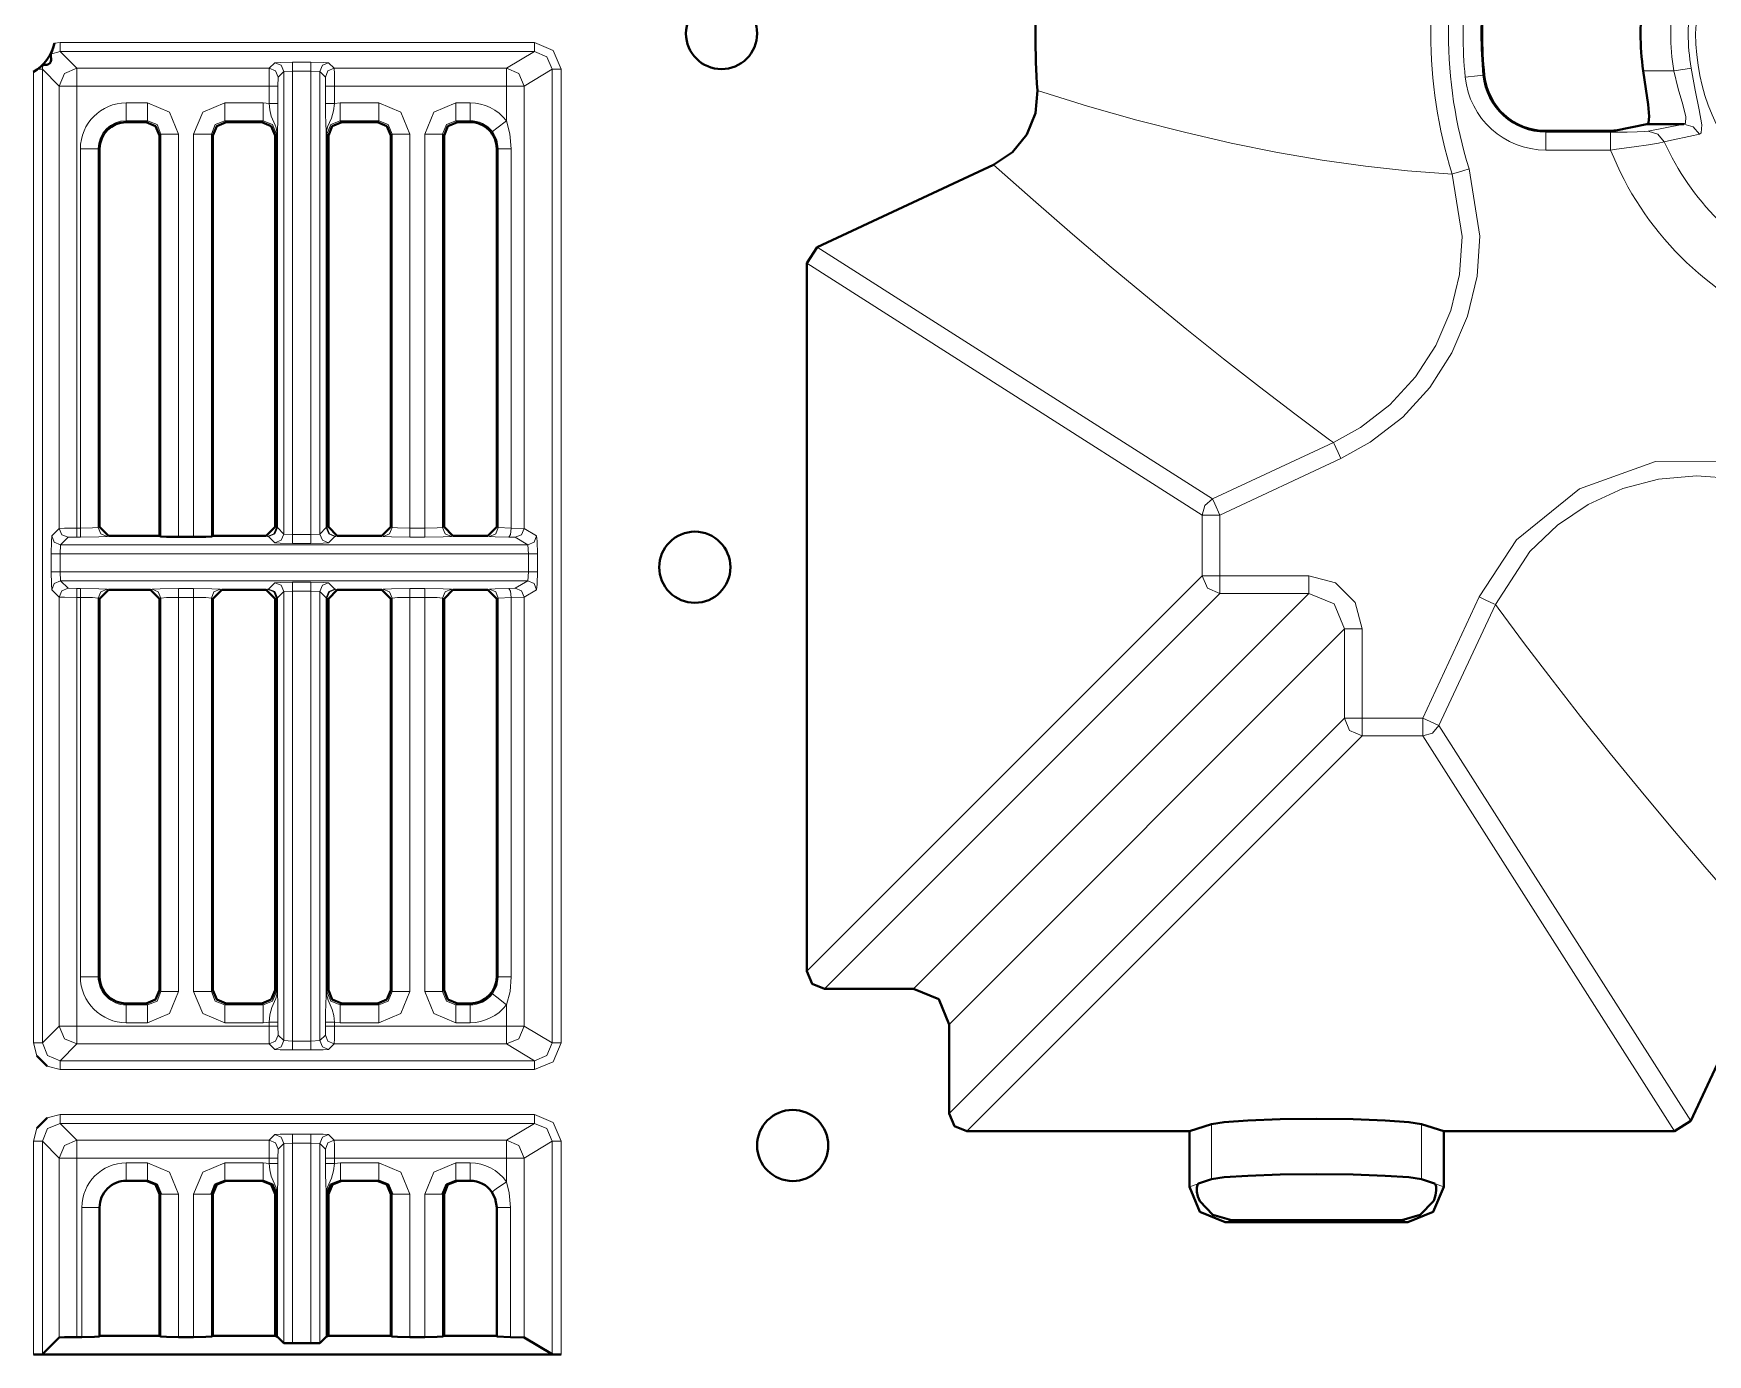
# Model space of a CAD drawing. Header units: millimetres. Extents: x 0 to 2941, y -405 to 1422.
# Drawn here: x 516.4 to 610.5, y 701.4 to 775.7 of the extents above; entities that cross this region are included whole.
import ezdxf

# ---------------------------------------------------------------- set-up
doc = ezdxf.new("R2010")
doc.units = ezdxf.units.MM
doc.layers.add('FINE', color=9, linetype='Continuous')
doc.layers.add('OUTLINE', color=7, linetype='Continuous')

msp = doc.modelspace()

# ---------------------------------------------------------------- linework, layer by layer
at = {"layer": 'FINE', "lineweight": 9}
for p, q in [((517.879, 775.177), (517.556, 775.142)), ((544.544, 775.177), (517.879, 775.177)), ((516.88, 773.678), (516.913, 773.933)), ((517.34, 774.52), (517.879, 774.678)), ((518.823, 773.734), (517.879, 774.678)), ((529.951, 774.049), (529.636, 773.734)), ((531.976, 774.075), (530.951, 774.075)), ((533.291, 773.734), (532.976, 774.049)), ((516.38, 773.533), (516.38, 718.953)), ((529.636, 773.734), (518.823, 773.734)), ((530.123, 772.734), (530.136, 773.234)), ((530.136, 773.234), (530.451, 773.55)), ((530.451, 773.55), (530.951, 773.575)), ((530.451, 747.558), (530.451, 773.55)), ((530.951, 773.575), (530.951, 747.532)), ((530.951, 773.575), (531.976, 773.575)), ((531.976, 773.575), (532.476, 773.55)), ((531.976, 747.532), (531.976, 773.575)), ((532.476, 773.55), (532.792, 773.234)), ((532.476, 773.55), (532.476, 747.558)), ((532.792, 773.234), (532.804, 772.734)), ((542.971, 773.734), (533.291, 773.734)), ((543.97, 772.734), (545.544, 773.679)), ((545.544, 773.679), (545.544, 718.952)), ((597.952, 773.347), (597.882, 773.34)), ((608.61, 773.587), (606.891, 773.587)), ((517.823, 772.734), (517.823, 747.873)), ((530.123, 771.758), (530.123, 772.734)), ((532.804, 772.734), (532.804, 771.758)), ((533.304, 772.734), (542.971, 772.734)), ((533.304, 771.758), (533.304, 772.734)), ((542.971, 772.734), (542.971, 770.786)), ((543.97, 747.873), (543.97, 772.734)), ((529.623, 771.758), (529.296, 771.789)), ((533.631, 771.789), (533.304, 771.758)), ((535.796, 771.789), (533.631, 771.789)), ((540.929, 771.789), (540.131, 771.789)), ((521.599, 770.709), (521.599, 770.79)), ((521.599, 770.79), (522.796, 770.79)), ((522.796, 770.79), (522.715, 770.709)), ((524.543, 747.399), (524.543, 770.041)), ((525.384, 770.041), (525.384, 747.399)), ((527.213, 770.709), (527.131, 770.79)), ((527.131, 770.79), (529.296, 770.79)), ((529.296, 770.79), (529.215, 770.709)), ((529.964, 769.96), (530.045, 770.041)), ((530.045, 770.041), (530.045, 747.923)), ((530.077, 770.041), (530.077, 747.915)), ((532.833, 770.041), (532.833, 747.915)), ((532.85, 747.915), (532.85, 770.041)), ((532.882, 770.041), (532.964, 769.96)), ((532.882, 747.923), (532.882, 770.041)), ((533.713, 770.709), (533.631, 770.79)), ((536.464, 769.96), (536.545, 770.041)), ((536.545, 770.041), (536.545, 747.923)), ((537.544, 747.886), (537.544, 770.041)), ((538.384, 770.041), (538.384, 747.886)), ((539.382, 747.923), (539.382, 770.041)), ((539.382, 770.041), (539.464, 769.96)), ((540.213, 770.709), (540.131, 770.79)), ((540.131, 770.79), (540.929, 770.79)), ((540.929, 770.79), (540.929, 770.709)), ((601.416, 770.139), (601.416, 770.21)), ((607.175, 770.197), (609.181, 770.589)), ((519.019, 769.209), (519.019, 747.886)), ((542.429, 769.209), (542.515, 769.209)), ((542.515, 769.209), (542.515, 747.921)), ((605.061, 769.14), (601.416, 769.14)), ((595.898, 767.802), (596.147, 767.787)), ((582.668, 749.529), (560.442, 763.689)), ((559.866, 762.784), (582.092, 748.624)), ((589.472, 752.702), (589.257, 752.859)), ((589.894, 751.797), (583.09, 748.624)), ((582.092, 745.214), (582.092, 748.624)), ((517.823, 747.873), (517.403, 747.453)), ((518.323, 747.373), (518.823, 747.386)), ((518.823, 747.386), (519.019, 747.386)), ((520.099, 747.964), (520.017, 747.923)), ((520.517, 747.423), (520.599, 747.464)), ((529.464, 747.464), (529.546, 747.423)), ((529.546, 747.423), (529.594, 747.415)), ((529.594, 747.415), (529.951, 747.058)), ((530.045, 747.923), (529.964, 747.964)), ((530.077, 747.915), (530.045, 747.923)), ((530.951, 747.532), (530.451, 747.558)), ((531.976, 747.532), (530.951, 747.532)), ((532.476, 747.558), (531.976, 747.532)), ((532.833, 747.915), (532.476, 747.558)), ((532.882, 747.923), (532.85, 747.915)), ((532.964, 747.964), (532.882, 747.923)), ((532.976, 747.058), (533.333, 747.415)), ((533.333, 747.415), (533.382, 747.423)), ((533.382, 747.423), (533.464, 747.464)), ((535.964, 747.464), (536.046, 747.423)), ((536.545, 747.923), (536.464, 747.964)), ((538.384, 747.886), (537.544, 747.886)), ((537.544, 747.386), (538.384, 747.386)), ((539.464, 747.964), (539.382, 747.923)), ((539.882, 747.423), (539.963, 747.464)), ((541.929, 747.464), (542.015, 747.421)), ((542.515, 747.921), (542.429, 747.964)), ((543.242, 747.885), (542.515, 747.921)), ((543.106, 747.386), (543.47, 747.373)), ((543.97, 747.873), (543.242, 747.885)), ((544.67, 747.453), (543.97, 747.873)), ((517.378, 746.453), (517.378, 745.427)), ((517.878, 746.453), (517.903, 746.953)), ((544.213, 746.453), (517.878, 746.453)), ((517.878, 745.427), (517.878, 746.453)), ((517.903, 746.953), (518.323, 747.373)), ((517.903, 746.953), (544.171, 746.953)), ((530.951, 747.032), (531.976, 747.032)), ((543.47, 747.373), (544.171, 746.953)), ((544.171, 746.953), (544.213, 746.453)), ((544.213, 746.453), (544.213, 745.427)), ((544.713, 745.427), (544.713, 746.453)), ((517.878, 745.427), (544.213, 745.427)), ((517.903, 744.928), (517.878, 745.427)), ((544.171, 744.928), (517.903, 744.928)), ((518.323, 744.508), (517.903, 744.928)), ((529.951, 744.823), (529.594, 744.466)), ((544.171, 744.928), (543.47, 744.507)), ((544.213, 745.427), (544.171, 744.928)), ((582.092, 745.214), (559.866, 722.988)), ((517.403, 744.428), (517.823, 744.008)), ((517.823, 744.008), (517.823, 719.897)), ((518.823, 744.495), (518.323, 744.508)), ((519.019, 744.495), (518.823, 744.495)), ((519.019, 743.995), (519.019, 722.672)), ((520.017, 722.672), (520.017, 743.958)), ((520.017, 743.958), (520.099, 743.917)), ((520.599, 744.417), (520.517, 744.458)), ((523.046, 744.458), (522.964, 744.417)), ((523.464, 743.917), (523.545, 743.958)), ((523.545, 743.958), (523.545, 721.84)), ((525.384, 744.495), (524.543, 744.495)), ((524.543, 721.84), (524.543, 743.995)), ((524.543, 743.995), (525.384, 743.995)), ((526.382, 721.84), (526.382, 743.958)), ((526.382, 743.958), (526.464, 743.917)), ((526.964, 744.417), (526.882, 744.458)), ((529.546, 744.458), (529.464, 744.417)), ((529.594, 744.466), (529.546, 744.458)), ((530.045, 743.958), (530.077, 743.966)), ((530.094, 743.966), (530.451, 744.323)), ((530.094, 721.84), (530.094, 743.966)), ((530.451, 744.323), (530.951, 744.349)), ((530.451, 719.082), (530.451, 744.323)), ((530.951, 744.349), (530.951, 719.056)), ((530.951, 744.349), (531.976, 744.349)), ((531.976, 719.056), (531.976, 744.349)), ((531.976, 744.349), (532.476, 744.323)), ((532.476, 744.323), (532.476, 719.082)), ((532.85, 721.84), (532.85, 743.966)), ((532.85, 743.966), (532.882, 743.958)), ((532.882, 721.84), (532.882, 743.958)), ((532.882, 743.958), (532.964, 743.917)), ((533.382, 744.458), (533.333, 744.466)), ((533.464, 744.417), (533.382, 744.458)), ((536.046, 744.458), (535.964, 744.417)), ((536.464, 743.917), (536.545, 743.958)), ((536.545, 743.958), (536.545, 721.84)), ((538.384, 744.495), (537.544, 744.495)), ((537.544, 721.84), (537.544, 743.995)), ((537.544, 743.995), (538.384, 743.995)), ((538.384, 743.995), (538.384, 721.84)), ((539.963, 744.417), (539.882, 744.458)), ((542.015, 744.46), (541.929, 744.417)), ((542.429, 743.917), (542.515, 743.96)), ((542.515, 743.96), (543.242, 743.996)), ((542.515, 743.96), (542.515, 722.672)), ((543.242, 743.996), (543.97, 744.008)), ((543.242, 722.672), (543.242, 743.996)), ((543.97, 744.008), (544.67, 744.428)), ((543.97, 719.897), (543.97, 744.008)), ((560.864, 721.99), (583.09, 744.216)), ((588.095, 744.216), (565.869, 721.99)), ((588.095, 744.216), (583.09, 744.216)), ((598.578, 743.596), (595.405, 736.792)), ((598.735, 743.381), (598.578, 743.596)), ((567.866, 719.993), (590.092, 742.219)), ((590.092, 737.214), (567.866, 714.988)), ((591.09, 737.214), (594.5, 737.214)), ((568.864, 713.99), (591.09, 736.216)), ((594.5, 736.216), (591.09, 736.216)), ((594.5, 736.216), (608.66, 713.99)), ((609.565, 714.566), (595.405, 736.792)), ((520.099, 722.672), (520.017, 722.672)), ((542.515, 722.672), (542.429, 722.672)), ((521.599, 721.091), (521.599, 721.172)), ((522.796, 721.091), (521.599, 721.091)), ((522.715, 721.172), (522.796, 721.091)), ((523.545, 721.84), (523.464, 721.921)), ((526.464, 721.921), (526.382, 721.84)), ((527.131, 721.091), (527.213, 721.172)), ((529.296, 721.091), (527.131, 721.091)), ((529.215, 721.172), (529.296, 721.091)), ((530.045, 721.84), (529.964, 721.921)), ((532.964, 721.921), (532.882, 721.84)), ((533.631, 721.091), (533.713, 721.172)), ((536.545, 721.84), (536.464, 721.921)), ((539.464, 721.921), (539.382, 721.84)), ((540.131, 721.091), (540.213, 721.172)), ((540.929, 721.091), (540.131, 721.091)), ((540.929, 721.172), (540.929, 721.091)), ((542.971, 721.094), (542.971, 719.897)), ((521.599, 720.092), (522.796, 720.092)), ((527.131, 720.092), (529.296, 720.092)), ((529.296, 720.092), (529.623, 720.123)), ((529.623, 720.123), (529.623, 719.897)), ((530.123, 719.897), (530.123, 720.123)), ((532.804, 720.123), (532.804, 719.897)), ((533.304, 719.897), (533.304, 720.123)), ((533.304, 720.123), (533.631, 720.092)), ((533.631, 720.092), (535.796, 720.092)), ((540.131, 720.092), (540.929, 720.092)), ((517.823, 719.897), (516.88, 718.953)), ((529.623, 719.897), (518.823, 719.897)), ((530.136, 719.397), (530.123, 719.897)), ((530.451, 719.082), (530.136, 719.397)), ((532.792, 719.397), (532.476, 719.082)), ((532.804, 719.897), (532.792, 719.397)), ((542.971, 719.897), (533.304, 719.897)), ((545.544, 718.952), (543.97, 719.897)), ((516.38, 718.953), (516.568, 718.226)), ((518.823, 718.897), (529.636, 718.897)), ((529.636, 718.897), (529.951, 718.582)), ((530.951, 719.056), (530.451, 719.082)), ((531.976, 719.056), (530.951, 719.056)), ((530.951, 718.556), (531.976, 718.556)), ((532.476, 719.082), (531.976, 719.056)), ((532.976, 718.582), (533.291, 718.897)), ((517.152, 717.641), (517.879, 717.454)), ((516.568, 714.155), (516.38, 713.428)), ((529.951, 713.799), (529.636, 713.484)), ((533.291, 713.484), (532.976, 713.799)), ((544.544, 714.428), (542.971, 713.484)), ((582.617, 714.395), (582.617, 711.289)), ((594.435, 711.289), (594.435, 714.395)), ((516.38, 713.428), (516.38, 701.44)), ((529.636, 713.484), (518.823, 713.484)), ((530.123, 712.484), (530.136, 712.984)), ((530.136, 712.984), (530.451, 713.299)), ((530.451, 713.299), (530.951, 713.325)), ((530.451, 702.082), (530.451, 713.299)), ((530.951, 713.325), (530.951, 702.069)), ((530.951, 713.325), (531.976, 713.325)), ((531.976, 702.069), (531.976, 713.325)), ((531.976, 713.325), (532.476, 713.299)), ((532.476, 713.299), (532.476, 702.082)), ((532.476, 713.299), (532.792, 712.984)), ((532.792, 712.984), (532.804, 712.484)), ((542.971, 713.484), (533.291, 713.484)), ((546.044, 701.44), (546.044, 713.428)), ((518.823, 702.422), (518.823, 712.484)), ((518.823, 712.484), (529.623, 712.484)), ((529.623, 712.177), (529.291, 712.208)), ((529.623, 712.484), (529.623, 712.177)), ((530.123, 712.177), (530.123, 712.484)), ((532.804, 712.484), (532.804, 712.177)), ((533.304, 712.484), (542.971, 712.484)), ((533.304, 712.177), (533.304, 712.484)), ((540.929, 712.208), (540.136, 712.208)), ((542.971, 712.484), (542.971, 711.152)), ((543.97, 702.397), (543.97, 712.484)), ((581.86, 711.025), (581.375, 710.869)), ((595.677, 710.869), (595.192, 711.025)), ((524.543, 702.422), (524.543, 710.459)), ((525.384, 710.459), (525.384, 702.422)), ((529.964, 710.459), (530.045, 710.459)), ((530.045, 710.459), (530.045, 702.447)), ((530.077, 710.459), (530.077, 702.442)), ((530.094, 702.439), (530.094, 710.459)), ((532.833, 710.459), (532.833, 702.439)), ((532.85, 702.442), (532.85, 710.459)), ((532.882, 702.447), (532.882, 710.459)), ((532.882, 710.459), (532.964, 710.459)), ((537.544, 702.422), (537.544, 710.459)), ((538.384, 710.459), (538.384, 702.422)), ((519.099, 709.708), (519.099, 702.422)), ((583.386, 708.886), (583.739, 708.999)), ((593.313, 708.999), (593.666, 708.886))]:
    msp.add_line(p, q, dxfattribs=at)
for points in [[(589.894, 799.584), (593.106, 797.487), (595.97, 793.955), (597.503, 789.677), (597.533, 785.134), (597.1, 783.297, 0.151883), (597.1, 768.083)], [(596.147, 783.594, 0.151875), (596.147, 767.787)], [(610.064, 781.356), (610.193, 781.139), (610.156, 780.6), (609.998, 779.783), (609.772, 778.694), (609.582, 777.636, 0.080622), (609.582, 773.745)], [(596.887, 778.14, 0.049477), (596.887, 773.241)], [(597.882, 778.041, 0.049515), (597.882, 773.34)], [(608.61, 777.793, 0.080611), (608.61, 773.587)], [(596.887, 773.241, 0.385547), (601.416, 769.14)], [(597.882, 773.34, 0.38554), (601.416, 770.139)], [(522.796, 771.789), (521.599, 771.789, 0.414189), (519.019, 769.209)], [(542.971, 770.786, 0.232235), (540.929, 771.788)], [(521.599, 770.79, 0.41419), (520.017, 769.209)], [(542.181, 770.176, 0.232267), (540.929, 770.79)], [(610.064, 770.025), (609.714, 769.95), (608.32, 769.655), (608.073, 769.603, 0.182785), (615.479, 762.197)], [(605.061, 769.14, 0.206675), (615.016, 759.185)], [(519.019, 722.672, 0.414218), (521.599, 720.092)], [(520.017, 722.672, 0.414237), (521.599, 721.091)], [(540.929, 721.091, 0.23222), (542.181, 721.705)], [(540.929, 720.092, 0.232231), (542.971, 721.094)], [(522.791, 712.208), (521.599, 712.208, 0.414198), (519.099, 709.708)], [(542.971, 711.152, 0.243413), (540.929, 712.208)]]:
    msp.add_lwpolyline(points, format="xyb", dxfattribs=at)
msp.add_lwpolyline([(609.839, 775.69, 0.414209), (621.566, 763.963, 0.414214), (633.294, 775.69, 0.414218), (621.566, 787.418), (619.984, 787.31), (618.464, 786.996), (617.02, 786.49), (615.667, 785.807), (614.419, 784.961), (613.29, 783.967), (612.296, 782.838), (611.45, 781.59), (610.767, 780.237), (610.261, 778.793), (609.947, 777.273)], format="xyb", close=True, dxfattribs=at)
for points in [[(517.879, 774.678), (517.879, 774.829), (517.879, 775.177)], [(544.544, 774.678), (544.544, 774.829), (544.544, 775.177)], [(546.044, 718.952), (546.044, 773.679), (545.605, 774.739), (544.544, 775.177)], [(517.879, 774.678), (544.544, 774.678), (542.971, 773.734)], [(530.951, 774.075), (530.253, 774.067), (529.951, 774.049)], [(530.451, 773.55), (530.304, 773.903), (529.951, 774.049)], [(530.951, 773.575), (530.951, 773.924), (530.951, 774.075)], [(531.976, 773.575), (531.976, 773.924), (531.976, 774.075)], [(532.976, 774.049), (532.674, 774.067), (531.976, 774.075)], [(532.476, 773.55), (532.623, 773.903), (532.976, 774.049)], [(544.544, 774.678), (545.252, 774.385), (545.544, 773.679)], [(609.582, 773.745), (609.244, 773.69), (608.61, 773.587)], [(609.582, 773.745), (609.809, 772.502), (610.038, 771.402), (610.185, 770.562), (610.16, 770.109), (610.064, 770.025)], [(516.88, 773.678), (516.801, 773.678), (516.602, 773.678)], [(516.88, 718.953), (516.88, 773.678), (517.823, 772.734)], [(518.823, 773.734), (518.116, 773.441), (517.823, 772.734)], [(518.823, 772.734), (518.823, 773.432), (518.823, 773.734)], [(529.636, 773.734), (529.627, 773.432), (529.623, 772.734)], [(530.136, 773.234), (529.989, 773.587), (529.636, 773.734)], [(532.792, 773.234), (532.938, 773.587), (533.291, 773.734)], [(533.304, 772.734), (533.3, 773.432), (533.291, 773.734)], [(542.971, 772.734), (542.971, 773.432), (542.971, 773.734)], [(543.97, 772.734), (543.677, 773.441), (542.971, 773.734)], [(545.544, 773.679), (545.698, 773.679), (546.044, 773.679)], [(597.882, 773.34), (597.578, 773.31), (596.887, 773.241)], [(609.181, 770.589), (609.276, 770.654), (609.287, 771.015), (609.115, 771.691), (608.858, 772.58), (608.61, 773.587)], [(518.823, 772.734), (518.125, 772.734), (517.823, 772.734)], [(518.823, 772.734), (529.623, 772.734), (529.623, 771.758)], [(519.019, 747.886), (518.823, 747.886), (518.823, 772.734)], [(530.123, 772.734), (529.972, 772.734), (529.623, 772.734)], [(532.804, 772.734), (532.955, 772.734), (533.304, 772.734)], [(542.971, 772.734), (543.662, 772.734), (543.97, 772.734)], [(595.898, 767.802), (593.631, 767.976), (591.277, 768.233), (588.84, 768.577), (586.322, 769.01), (583.726, 769.533), (581.103, 770.135), (578.411, 770.828), (575.651, 771.611), (572.825, 772.484)], [(521.599, 770.79), (521.599, 771.1), (521.599, 771.789)], [(522.796, 770.79), (522.796, 771.1), (522.796, 771.789)], [(524.543, 770.041), (524.032, 771.277), (522.796, 771.789)], [(529.296, 771.789), (527.131, 771.789), (525.895, 771.277), (525.384, 770.041)], [(527.131, 771.789), (527.131, 771.1), (527.131, 770.79)], [(529.296, 771.789), (529.296, 771.1), (529.296, 770.79), (529.827, 770.572), (530.045, 770.041)], [(530.123, 771.758), (529.972, 771.758), (529.623, 771.758)], [(529.623, 771.758), (529.666, 771.394), (529.744, 771.051), (529.969, 770.533), (530.02, 770.396), (530.049, 770.289), (530.072, 770.144), (530.077, 770.074), (530.077, 770.041)], [(530.094, 770.041), (530.094, 770.053), (530.094, 770.081), (530.095, 770.14), (530.097, 770.189), (530.099, 770.263), (530.114, 770.757), (530.12, 771.228), (530.123, 771.758)], [(532.804, 771.758), (532.955, 771.758), (533.304, 771.758)], [(532.804, 771.758), (532.807, 771.166), (532.817, 770.618), (532.83, 770.21), (532.833, 770.102), (532.833, 770.068), (532.833, 770.041)], [(532.85, 770.041), (532.852, 770.111), (532.861, 770.198), (532.921, 770.437), (533.143, 770.937), (533.254, 771.351), (533.304, 771.758)], [(533.631, 771.789), (533.631, 771.1), (533.631, 770.79)], [(535.796, 771.789), (535.796, 771.1), (535.796, 770.79)], [(537.544, 770.041), (537.032, 771.277), (535.796, 771.789)], [(540.131, 771.789), (538.895, 771.277), (538.384, 770.041)], [(540.131, 771.789), (540.131, 771.1), (540.131, 770.79)], [(540.929, 771.789), (540.929, 771.1), (540.929, 770.79)], [(522.796, 770.79), (523.327, 770.572), (523.545, 770.041)], [(523.464, 769.96), (523.545, 770.041), (523.545, 747.423)], [(523.545, 770.041), (523.855, 770.041), (524.543, 770.041)], [(526.382, 770.041), (526.072, 770.041), (525.384, 770.041)], [(526.382, 770.041), (526.6, 770.572), (527.131, 770.79)], [(526.382, 747.423), (526.382, 770.041), (526.464, 769.96)], [(530.077, 770.041), (530.056, 770.041), (530.045, 770.041)], [(530.094, 770.041), (530.089, 770.041), (530.077, 770.041)], [(530.451, 747.558), (530.094, 747.915), (530.094, 770.041)], [(532.833, 770.041), (532.839, 770.041), (532.85, 770.041)], [(532.882, 770.041), (532.871, 770.041), (532.85, 770.041)], [(532.882, 770.041), (533.1, 770.572), (533.631, 770.79)], [(533.631, 770.79), (535.796, 770.79), (535.715, 770.709)], [(535.796, 770.79), (536.327, 770.572), (536.545, 770.041)], [(537.544, 770.041), (536.855, 770.041), (536.545, 770.041)], [(538.384, 770.041), (539.072, 770.041), (539.382, 770.041)], [(539.382, 770.041), (539.6, 770.572), (540.131, 770.79)], [(542.971, 770.786), (542.426, 770.365), (542.181, 770.176)], [(542.181, 770.176), (542.427, 769.721), (542.515, 769.209)], [(543.242, 747.885), (543.242, 769.209), (543.171, 770.044), (542.971, 770.786)], [(601.416, 770.139), (605.061, 770.139), (605.293, 770.14), (605.993, 770.146), (606.555, 770.159), (606.957, 770.176), (607.175, 770.197)], [(601.416, 770.139), (601.416, 769.835), (601.416, 769.14)], [(605.061, 770.139), (605.061, 769.835), (605.061, 769.14)], [(607.175, 770.197), (607.71, 770.034), (608.073, 769.603)], [(610.064, 770.025), (609.701, 770.435), (609.181, 770.589)], [(520.017, 769.209), (519.707, 769.209), (519.019, 769.209)], [(520.017, 747.923), (520.017, 769.209), (520.099, 769.209)], [(542.515, 769.209), (542.732, 769.209), (543.242, 769.209)], [(608.073, 769.603), (607.761, 769.535), (607.19, 769.436), (606.392, 769.314), (605.393, 769.181), (605.061, 769.14)], [(570.356, 768.312), (572.594, 766.334), (574.801, 764.418), (576.978, 762.565), (579.124, 760.774), (581.24, 759.046), (583.289, 757.409), (585.308, 755.832), (587.297, 754.316), (589.257, 752.859)], [(589.472, 752.702), (591.001, 753.548), (592.647, 754.823), (594.097, 756.4), (595.229, 758.147), (596.075, 760.116), (596.564, 762.14), (596.711, 764.279), (596.147, 767.787)], [(597.1, 768.083), (597.708, 764.296), (597.56, 762.052), (597.021, 759.801), (596.139, 757.734), (594.886, 755.79), (593.369, 754.131), (591.544, 752.711), (589.894, 751.797)], [(597.1, 768.083), (596.747, 767.974), (596.444, 767.88), (596.234, 767.814), (596.147, 767.787)], [(582.092, 748.624), (582.249, 749.16), (582.668, 749.529), (589.472, 752.702)], [(589.894, 751.797), (589.738, 752.132), (589.604, 752.419), (589.511, 752.619), (589.472, 752.702)], [(594.5, 737.214), (597.673, 744.018), (599.77, 747.23), (603.301, 750.094), (607.58, 751.627), (612.123, 751.657), (613.959, 751.224)], [(613.663, 750.27), (611.962, 750.672), (609.887, 750.836), (607.754, 750.644), (605.741, 750.112), (603.791, 749.225), (602.067, 748.056), (600.52, 746.571), (598.578, 743.596)], [(583.09, 748.624), (582.8, 749.246), (582.668, 749.529)], [(583.09, 748.624), (582.404, 748.624), (582.092, 748.624)], [(583.09, 748.624), (583.09, 745.214), (588.095, 745.214)], [(517.403, 747.453), (517.385, 747.151), (517.378, 746.453)], [(517.903, 746.953), (517.55, 747.1), (517.403, 747.453)], [(518.823, 747.886), (518.125, 747.882), (517.823, 747.873)], [(518.323, 747.373), (517.97, 747.52), (517.823, 747.873)], [(518.823, 747.386), (518.823, 747.537), (518.823, 747.886)], [(520.017, 747.923), (519.707, 747.897), (519.019, 747.886)], [(519.019, 747.886), (519.019, 747.537), (519.019, 747.386)], [(519.019, 747.386), (520.051, 747.397), (520.517, 747.423)], [(520.017, 747.923), (520.164, 747.57), (520.517, 747.423)], [(529.546, 747.423), (529.898, 747.57), (530.045, 747.923)], [(529.594, 747.415), (529.934, 747.563), (530.077, 747.915)], [(529.594, 747.415), (529.947, 747.562), (530.094, 747.915)], [(529.951, 747.058), (530.304, 747.205), (530.451, 747.558)], [(530.094, 747.915), (530.089, 747.915), (530.077, 747.915)], [(530.951, 747.032), (530.951, 747.184), (530.951, 747.532)], [(531.976, 747.032), (531.976, 747.184), (531.976, 747.532)], [(532.976, 747.058), (532.623, 747.205), (532.476, 747.558)], [(533.333, 747.415), (532.98, 747.562), (532.833, 747.915)], [(532.85, 747.915), (532.839, 747.915), (532.833, 747.915)], [(533.333, 747.415), (532.993, 747.563), (532.85, 747.915)], [(533.382, 747.423), (533.029, 747.57), (532.882, 747.923)], [(536.046, 747.423), (536.398, 747.57), (536.545, 747.923)], [(536.046, 747.423), (536.511, 747.397), (537.544, 747.386)], [(537.544, 747.886), (536.855, 747.897), (536.545, 747.923)], [(537.544, 747.886), (537.544, 747.537), (537.544, 747.386)], [(539.382, 747.923), (539.072, 747.897), (538.384, 747.886)], [(538.384, 747.886), (538.384, 747.537), (538.384, 747.386)], [(538.384, 747.386), (539.416, 747.397), (539.882, 747.423)], [(539.382, 747.923), (539.529, 747.57), (539.882, 747.423)], [(542.515, 747.921), (542.368, 747.568), (542.015, 747.421)], [(542.015, 747.421), (542.341, 747.399), (543.106, 747.386)], [(543.242, 747.885), (543.201, 747.536), (543.106, 747.386)], [(543.97, 747.873), (543.823, 747.52), (543.47, 747.373)], [(544.67, 747.453), (544.524, 747.1), (544.171, 746.953)], [(544.713, 746.453), (544.7, 747.151), (544.67, 747.453)], [(517.878, 746.453), (517.529, 746.453), (517.378, 746.453)], [(529.951, 747.058), (530.253, 747.04), (530.951, 747.032)], [(531.976, 747.032), (532.674, 747.04), (532.976, 747.058)], [(544.713, 746.453), (544.559, 746.453), (544.213, 746.453)], [(517.878, 745.427), (517.529, 745.427), (517.378, 745.427)], [(517.378, 745.427), (517.385, 744.73), (517.403, 744.428)], [(517.903, 744.928), (517.55, 744.781), (517.403, 744.428)], [(531.976, 744.848), (530.951, 744.848), (530.253, 744.841), (529.951, 744.823)], [(530.451, 744.323), (530.304, 744.677), (529.951, 744.823)], [(530.951, 744.349), (530.951, 744.698), (530.951, 744.848)], [(531.976, 744.349), (531.976, 744.698), (531.976, 744.848)], [(533.333, 744.466), (532.976, 744.823), (532.674, 744.841), (531.976, 744.848)], [(532.476, 744.323), (532.623, 744.677), (532.976, 744.823)], [(544.67, 744.428), (544.524, 744.781), (544.171, 744.928)], [(544.713, 745.427), (544.559, 745.427), (544.213, 745.427)], [(544.67, 744.428), (544.7, 744.73), (544.713, 745.427)], [(583.09, 745.214), (582.404, 745.214), (582.092, 745.214)], [(583.09, 744.216), (582.385, 744.509), (582.092, 745.214)], [(583.09, 745.214), (583.09, 744.528), (583.09, 744.216)], [(588.095, 745.214), (589.594, 744.813), (590.689, 743.717), (591.09, 742.219), (591.09, 737.214)], [(588.095, 745.214), (588.095, 744.528), (588.095, 744.216)], [(518.323, 744.508), (517.97, 744.361), (517.823, 744.008)], [(517.823, 744.008), (518.125, 743.999), (518.823, 743.995)], [(518.823, 744.495), (518.823, 744.344), (518.823, 743.995)], [(518.823, 719.897), (518.823, 743.995), (519.019, 743.995)], [(519.019, 744.495), (519.019, 744.344), (519.019, 743.995)], [(520.517, 744.458), (520.051, 744.484), (519.019, 744.495)], [(519.019, 743.995), (519.707, 743.984), (520.017, 743.958)], [(520.517, 744.458), (520.164, 744.311), (520.017, 743.958)], [(524.543, 744.495), (523.511, 744.484), (523.046, 744.458)], [(523.046, 744.458), (523.398, 744.311), (523.545, 743.958)], [(523.545, 743.958), (523.855, 743.984), (524.543, 743.995)], [(524.543, 744.495), (524.543, 744.344), (524.543, 743.995)], [(525.384, 744.495), (525.384, 744.344), (525.384, 743.995)], [(526.882, 744.458), (526.416, 744.484), (525.384, 744.495)], [(525.384, 743.995), (526.072, 743.984), (526.382, 743.958)], [(525.384, 743.995), (525.384, 721.84), (525.895, 720.604), (527.131, 720.092)], [(526.882, 744.458), (526.529, 744.311), (526.382, 743.958)], [(530.045, 743.958), (529.898, 744.311), (529.546, 744.458)], [(530.077, 743.966), (529.934, 744.318), (529.594, 744.466)], [(530.094, 743.966), (529.947, 744.319), (529.594, 744.466)], [(530.077, 743.966), (530.077, 721.84), (530.075, 721.769), (530.066, 721.683), (530.006, 721.443), (529.784, 720.944), (529.673, 720.53), (529.623, 720.123)], [(529.964, 743.917), (530.045, 743.958), (530.045, 721.84)], [(530.077, 743.966), (530.089, 743.966), (530.094, 743.966)], [(532.476, 744.323), (532.833, 743.966), (532.833, 721.84)], [(532.833, 743.966), (532.98, 744.319), (533.333, 744.466)], [(532.833, 743.966), (532.839, 743.966), (532.85, 743.966)], [(532.85, 743.966), (532.993, 744.318), (533.333, 744.466)], [(532.882, 743.958), (533.029, 744.311), (533.382, 744.458)], [(537.544, 744.495), (536.511, 744.484), (536.046, 744.458)], [(536.545, 743.958), (536.398, 744.311), (536.046, 744.458)], [(536.545, 743.958), (536.855, 743.984), (537.544, 743.995)], [(537.544, 743.995), (537.544, 744.344), (537.544, 744.495)], [(538.384, 743.995), (538.384, 744.344), (538.384, 744.495)], [(539.882, 744.458), (539.416, 744.484), (538.384, 744.495)], [(538.384, 743.995), (539.072, 743.984), (539.382, 743.958)], [(539.382, 743.958), (539.529, 744.311), (539.882, 744.458)], [(539.382, 721.84), (539.382, 743.958), (539.464, 743.917)], [(543.47, 744.507), (543.106, 744.495), (542.341, 744.482), (542.015, 744.46)], [(542.515, 743.96), (542.368, 744.313), (542.015, 744.46)], [(543.242, 743.996), (543.201, 744.345), (543.106, 744.495)], [(543.97, 744.008), (543.823, 744.361), (543.47, 744.507)], [(590.092, 742.219), (589.509, 743.633), (588.095, 744.216)], [(598.578, 743.596), (598.495, 743.635), (598.295, 743.728), (598.008, 743.862), (597.673, 744.018)], [(598.735, 743.381), (600.219, 741.385), (601.765, 739.358), (603.373, 737.301), (605.043, 735.214), (606.776, 733.096), (608.539, 730.986), (610.362, 728.847), (612.245, 726.678), (614.188, 724.48)], [(591.09, 742.219), (590.404, 742.219), (590.092, 742.219)], [(591.09, 736.216), (590.385, 736.51), (590.092, 737.214), (590.092, 742.219)], [(591.09, 737.214), (590.404, 737.214), (590.092, 737.214)], [(591.09, 736.216), (591.09, 736.528), (591.09, 737.214)], [(594.5, 736.216), (594.5, 736.528), (594.5, 737.214)], [(595.405, 736.792), (595.123, 736.924), (594.5, 737.214)], [(595.405, 736.792), (595.036, 736.373), (594.5, 736.216)], [(519.019, 722.672), (519.707, 722.672), (520.017, 722.672)], [(542.515, 722.672), (542.431, 722.169), (542.181, 721.705)], [(542.515, 722.672), (542.732, 722.672), (543.242, 722.672)], [(542.971, 721.094), (543.174, 721.852), (543.242, 722.672)], [(521.599, 720.092), (521.599, 720.781), (521.599, 721.091)], [(523.545, 721.84), (523.327, 721.309), (522.796, 721.091)], [(522.796, 720.092), (524.032, 720.604), (524.543, 721.84)], [(522.796, 720.092), (522.796, 720.781), (522.796, 721.091)], [(524.543, 721.84), (523.855, 721.84), (523.545, 721.84)], [(526.382, 721.84), (526.072, 721.84), (525.384, 721.84)], [(527.131, 721.091), (526.6, 721.309), (526.382, 721.84)], [(527.131, 721.091), (527.131, 720.781), (527.131, 720.092)], [(530.077, 721.84), (530.056, 721.84), (530.045, 721.84), (529.827, 721.309), (529.296, 721.091), (529.296, 720.781), (529.296, 720.092)], [(530.094, 721.84), (530.089, 721.84), (530.077, 721.84)], [(530.123, 720.123), (530.12, 720.715), (530.11, 721.263), (530.097, 721.671), (530.094, 721.779), (530.094, 721.813), (530.094, 721.84)], [(532.833, 721.84), (532.833, 721.827), (532.833, 721.8), (532.832, 721.741), (532.83, 721.692), (532.828, 721.617), (532.814, 721.124), (532.807, 720.653), (532.804, 720.123)], [(532.833, 721.84), (532.839, 721.84), (532.85, 721.84)], [(533.304, 720.123), (533.261, 720.487), (533.183, 720.83), (532.958, 721.348), (532.907, 721.485), (532.878, 721.591), (532.855, 721.737), (532.85, 721.807), (532.85, 721.84)], [(532.882, 721.84), (532.871, 721.84), (532.85, 721.84)], [(533.631, 721.091), (533.1, 721.309), (532.882, 721.84)], [(535.715, 721.172), (535.796, 721.091), (533.631, 721.091)], [(533.631, 721.091), (533.631, 720.781), (533.631, 720.092)], [(536.545, 721.84), (536.327, 721.309), (535.796, 721.091)], [(535.796, 720.092), (537.032, 720.604), (537.544, 721.84)], [(535.796, 721.091), (535.796, 720.781), (535.796, 720.092)], [(537.544, 721.84), (536.855, 721.84), (536.545, 721.84)], [(538.384, 721.84), (539.072, 721.84), (539.382, 721.84)], [(538.384, 721.84), (538.895, 720.604), (540.131, 720.092)], [(540.131, 721.091), (539.6, 721.309), (539.382, 721.84)], [(540.131, 721.091), (540.131, 720.781), (540.131, 720.092)], [(540.929, 721.091), (540.929, 720.781), (540.929, 720.092)], [(542.181, 721.705), (542.426, 721.516), (542.971, 721.094)], [(530.123, 720.123), (529.972, 720.123), (529.623, 720.123)], [(532.804, 720.123), (532.955, 720.123), (533.304, 720.123)], [(517.823, 719.897), (518.116, 719.19), (518.823, 718.897)], [(517.823, 719.897), (518.125, 719.897), (518.823, 719.897)], [(518.823, 718.897), (518.823, 719.199), (518.823, 719.897)], [(530.123, 719.897), (529.972, 719.897), (529.623, 719.897)], [(529.623, 719.897), (529.627, 719.199), (529.636, 718.897)], [(530.136, 719.397), (529.989, 719.044), (529.636, 718.897)], [(532.792, 719.397), (532.938, 719.044), (533.291, 718.897)], [(532.804, 719.897), (532.955, 719.897), (533.304, 719.897)], [(533.291, 718.897), (533.3, 719.199), (533.304, 719.897)], [(542.971, 718.897), (542.971, 719.199), (542.971, 719.897)], [(542.971, 718.897), (543.677, 719.19), (543.97, 719.897)], [(543.97, 719.897), (543.662, 719.897), (542.971, 719.897)], [(516.38, 718.953), (516.729, 718.953), (516.88, 718.953)], [(517.879, 717.953), (517.172, 718.246), (516.88, 718.953)], [(517.879, 717.454), (544.544, 717.454), (545.605, 717.893), (546.044, 718.952)], [(544.544, 717.953), (517.879, 717.953), (518.823, 718.897)], [(530.451, 719.082), (530.304, 718.728), (529.951, 718.582)], [(529.951, 718.582), (530.253, 718.564), (530.951, 718.556)], [(530.951, 719.056), (530.951, 718.707), (530.951, 718.556)], [(531.976, 719.056), (531.976, 718.707), (531.976, 718.556)], [(531.976, 718.556), (532.674, 718.564), (532.976, 718.582)], [(532.476, 719.082), (532.623, 718.728), (532.976, 718.582)], [(533.291, 718.897), (542.971, 718.897), (544.544, 717.953)], [(545.544, 718.952), (545.252, 718.246), (544.544, 717.953)], [(546.044, 718.952), (545.698, 718.952), (545.544, 718.952)], [(517.879, 717.454), (517.879, 717.802), (517.879, 717.953)], [(544.544, 717.454), (544.544, 717.802), (544.544, 717.953)], [(544.544, 714.927), (517.879, 714.927), (517.152, 714.739)], [(517.879, 714.428), (517.879, 714.578), (517.879, 714.927)], [(544.544, 714.428), (544.544, 714.578), (544.544, 714.927)], [(546.044, 713.428), (545.605, 714.488), (544.544, 714.927)], [(516.88, 713.428), (517.172, 714.135), (517.879, 714.428)], [(518.823, 713.484), (517.879, 714.428), (544.544, 714.428)], [(531.976, 713.824), (530.951, 713.824), (530.253, 713.817), (529.951, 713.799)], [(530.451, 713.299), (530.304, 713.652), (529.951, 713.799)], [(530.951, 713.325), (530.951, 713.674), (530.951, 713.824)], [(531.976, 713.325), (531.976, 713.674), (531.976, 713.824)], [(532.976, 713.799), (532.674, 713.817), (531.976, 713.824)], [(532.476, 713.299), (532.623, 713.652), (532.976, 713.799)], [(544.544, 714.428), (545.252, 714.135), (545.544, 713.428)], [(516.88, 713.428), (516.729, 713.428), (516.38, 713.428)], [(516.88, 701.453), (516.88, 713.428), (517.823, 712.484), (517.823, 702.397)], [(518.823, 713.484), (518.116, 713.191), (517.823, 712.484)], [(518.823, 712.484), (518.823, 713.182), (518.823, 713.484)], [(529.636, 713.484), (529.627, 713.182), (529.623, 712.484)], [(530.136, 712.984), (529.989, 713.337), (529.636, 713.484)], [(532.792, 712.984), (532.938, 713.337), (533.291, 713.484)], [(533.304, 712.484), (533.3, 713.182), (533.291, 713.484)], [(542.971, 712.484), (542.971, 713.182), (542.971, 713.484)], [(543.97, 712.484), (543.677, 713.19), (542.971, 713.484)], [(543.97, 712.484), (545.544, 713.428), (545.544, 701.453)], [(545.544, 713.428), (545.698, 713.428), (546.044, 713.428)], [(518.823, 712.484), (518.125, 712.484), (517.823, 712.484)], [(521.599, 712.208), (521.599, 711.501), (521.599, 711.208)], [(522.791, 712.208), (522.791, 711.501), (522.791, 711.208)], [(524.543, 710.459), (524.03, 711.696), (522.791, 712.208)], [(529.291, 712.208), (527.136, 712.208), (525.897, 711.696), (525.384, 710.459)], [(527.136, 712.208), (527.136, 711.501), (527.136, 711.208)], [(529.291, 712.208), (529.291, 711.501), (529.291, 711.208)], [(530.123, 712.484), (529.972, 712.484), (529.623, 712.484)], [(530.123, 712.177), (529.972, 712.177), (529.623, 712.177)], [(529.623, 712.177), (529.666, 711.812), (529.745, 711.468), (529.97, 710.947), (530.02, 710.811), (530.049, 710.705), (530.072, 710.56), (530.077, 710.491), (530.077, 710.459)], [(530.094, 710.459), (530.094, 710.471), (530.094, 710.498), (530.095, 710.557), (530.097, 710.605), (530.099, 710.678), (530.114, 711.175), (530.12, 711.646), (530.123, 712.177)], [(532.804, 712.484), (532.955, 712.484), (533.304, 712.484)], [(532.804, 712.177), (532.955, 712.177), (533.304, 712.177)], [(532.804, 712.177), (532.807, 711.582), (532.817, 711.035), (532.83, 710.627), (532.833, 710.519), (532.833, 710.485), (532.833, 710.459)], [(532.85, 710.459), (532.852, 710.529), (532.861, 710.615), (532.921, 710.854), (533.141, 711.354), (533.253, 711.768), (533.304, 712.177)], [(535.791, 712.208), (533.636, 712.208), (533.304, 712.177)], [(533.636, 711.208), (533.636, 711.501), (533.636, 712.208)], [(535.791, 711.208), (535.791, 711.501), (535.791, 712.208)], [(537.544, 710.459), (537.03, 711.696), (535.791, 712.208)], [(540.136, 712.208), (538.897, 711.696), (538.384, 710.459)], [(540.136, 711.208), (540.136, 711.501), (540.136, 712.208)], [(540.929, 711.208), (540.929, 711.501), (540.929, 712.208)], [(542.971, 712.484), (543.662, 712.484), (543.97, 712.484)], [(542.154, 710.574), (542.393, 710.744), (542.971, 711.152)], [(543.2, 702.422), (543.2, 709.708), (543.131, 710.529), (542.971, 711.152)], [(523.464, 710.459), (523.545, 710.459), (523.545, 702.447)], [(524.543, 710.459), (523.855, 710.459), (523.545, 710.459)], [(525.384, 710.459), (526.072, 710.459), (526.382, 710.459)], [(526.382, 702.447), (526.382, 710.459), (526.464, 710.459)], [(530.077, 710.459), (530.056, 710.459), (530.045, 710.459)], [(530.094, 710.459), (530.089, 710.459), (530.077, 710.459)], [(532.833, 710.459), (532.839, 710.459), (532.85, 710.459)], [(532.882, 710.459), (532.871, 710.459), (532.85, 710.459)], [(536.464, 710.459), (536.545, 710.459), (536.545, 702.447)], [(536.545, 710.459), (536.855, 710.459), (537.544, 710.459)], [(539.382, 710.459), (539.072, 710.459), (538.384, 710.459)], [(539.382, 702.447), (539.382, 710.459), (539.464, 710.459)], [(519.099, 709.708), (519.806, 709.708), (520.099, 709.708)], [(542.429, 709.708), (542.645, 709.708), (543.2, 709.708)]]:
    msp.add_lwpolyline(points, dxfattribs=at)
at = {"layer": 'OUTLINE', "lineweight": 40}
for p, q in [((516.602, 773.678), (516.38, 773.533)), ((521.599, 770.709), (522.715, 770.709)), ((527.213, 770.709), (529.215, 770.709)), ((533.713, 770.709), (535.715, 770.709)), ((540.213, 770.709), (540.929, 770.709)), ((601.416, 770.21), (604.327, 770.21)), ((605.354, 770.239), (607.104, 770.589)), ((607.104, 770.589), (609.181, 770.589)), ((520.099, 769.209), (520.099, 747.964)), ((523.464, 769.96), (523.464, 747.464)), ((526.464, 769.96), (526.464, 747.464)), ((529.964, 769.96), (529.964, 747.964)), ((532.964, 769.96), (532.964, 747.964)), ((539.464, 769.96), (539.464, 747.964)), ((560.442, 763.689), (570.356, 768.312)), ((560.442, 763.689), (559.866, 762.784)), ((559.866, 762.784), (559.866, 722.988)), ((520.599, 747.464), (520.099, 747.964)), ((520.599, 747.464), (523.464, 747.464)), ((523.545, 747.423), (523.464, 747.464)), ((524.543, 747.399), (525.384, 747.399)), ((526.382, 747.423), (526.464, 747.464)), ((526.464, 747.464), (529.464, 747.464)), ((529.964, 747.964), (529.464, 747.464)), ((533.464, 747.464), (532.964, 747.964)), ((533.464, 747.464), (535.964, 747.464)), ((539.963, 747.464), (539.464, 747.964)), ((539.963, 747.464), (541.929, 747.464)), ((520.099, 743.917), (520.599, 744.417)), ((520.099, 743.917), (520.099, 722.672)), ((523.464, 743.917), (523.464, 721.921)), ((526.464, 743.917), (526.964, 744.417)), ((526.464, 743.917), (526.464, 721.921)), ((532.964, 743.917), (533.464, 744.417)), ((532.964, 743.917), (532.964, 721.921)), ((533.464, 744.417), (535.964, 744.417)), ((535.964, 744.417), (536.464, 743.917)), ((536.464, 743.917), (536.464, 721.921)), ((539.464, 743.917), (539.963, 744.417)), ((539.464, 743.917), (539.464, 721.921)), ((539.963, 744.417), (541.929, 744.417)), ((541.929, 744.417), (542.429, 743.917)), ((542.429, 743.917), (542.429, 722.672)), ((609.565, 714.566), (614.188, 724.48)), ((560.864, 721.99), (565.869, 721.99)), ((522.715, 721.172), (521.599, 721.172)), ((535.715, 721.172), (533.713, 721.172)), ((540.929, 721.172), (540.213, 721.172)), ((567.866, 719.993), (567.866, 714.988)), ((517.152, 717.641), (516.568, 718.226)), ((516.568, 714.155), (517.152, 714.739)), ((608.66, 713.99), (609.565, 714.566)), ((568.864, 713.99), (581.375, 713.99)), ((581.375, 713.99), (582.617, 714.395)), ((581.375, 710.869), (581.375, 713.99)), ((594.435, 714.395), (595.677, 713.99)), ((595.677, 713.99), (608.66, 713.99)), ((595.677, 713.99), (595.677, 710.869)), ((521.599, 711.208), (522.791, 711.208)), ((527.136, 711.208), (529.291, 711.208)), ((533.636, 711.208), (535.791, 711.208)), ((540.136, 711.208), (540.929, 711.208)), ((581.86, 711.025), (581.894, 711.056)), ((581.894, 711.056), (582.617, 711.289)), ((594.435, 711.289), (595.158, 711.056)), ((595.158, 711.056), (595.192, 711.025)), ((523.464, 710.459), (523.464, 702.488)), ((526.464, 710.459), (526.464, 702.488)), ((529.964, 710.459), (529.964, 702.488)), ((532.964, 710.459), (532.964, 702.488)), ((536.464, 710.459), (536.464, 702.488)), ((539.464, 710.459), (539.464, 702.488)), ((520.099, 702.449), (520.099, 709.708)), ((542.429, 709.708), (542.429, 702.447)), ((593.666, 708.886), (583.386, 708.886)), ((583.739, 708.999), (593.313, 708.999)), ((516.88, 701.453), (517.823, 702.397)), ((518.823, 702.422), (519.099, 702.422)), ((520.099, 702.488), (523.464, 702.488)), ((523.545, 702.447), (523.464, 702.488)), ((524.543, 702.422), (525.384, 702.422)), ((526.382, 702.447), (526.464, 702.488)), ((526.464, 702.488), (529.964, 702.488)), ((530.045, 702.447), (529.964, 702.488)), ((530.045, 702.447), (530.077, 702.442)), ((530.094, 702.439), (530.077, 702.442)), ((530.451, 702.082), (530.094, 702.439)), ((532.476, 702.082), (532.833, 702.439)), ((532.85, 702.442), (532.833, 702.439)), ((532.85, 702.442), (532.882, 702.447)), ((532.882, 702.447), (532.964, 702.488)), ((532.964, 702.488), (536.464, 702.488)), ((536.545, 702.447), (536.464, 702.488)), ((537.544, 702.422), (538.384, 702.422)), ((539.382, 702.447), (539.464, 702.488)), ((539.464, 702.488), (542.429, 702.488)), ((542.429, 702.447), (543.2, 702.422)), ((543.97, 702.397), (543.2, 702.422)), ((545.544, 701.453), (543.97, 702.397)), ((516.38, 701.44), (516.88, 701.453)), ((516.38, 701.44), (546.044, 701.44)), ((530.451, 702.082), (530.951, 702.069)), ((530.951, 702.069), (531.976, 702.069)), ((531.976, 702.069), (532.476, 702.082)), ((545.544, 701.453), (546.044, 701.44))]:
    msp.add_line(p, q, dxfattribs=at)
for points in [[(572.825, 778.897, 0.032835), (572.825, 772.484)], [(597.952, 778.034, 0.049497), (597.952, 773.347)], [(606.891, 777.793, 0.071268), (606.891, 773.587)], [(516.38, 773.533, 0.207951), (517.556, 775.142)], [(597.952, 773.347, 0.385525), (601.416, 770.21)], [(521.599, 770.708, 0.41418), (520.099, 769.209)], [(542.429, 769.209, 0.414256), (540.929, 770.708)], [(520.099, 722.672, 0.414214), (521.599, 721.172)], [(540.929, 721.172, 0.414205), (542.429, 722.672)], [(521.599, 711.208, 0.414214), (520.099, 709.708)], [(542.154, 710.574, 0.243401), (540.929, 711.208)]]:
    msp.add_lwpolyline(points, format="xyb", dxfattribs=at)
for points in [[(553.067, 775.69, 0.414201), (555.067, 773.69, 0.414214), (557.067, 775.69, 0.414239), (555.067, 777.69, 0.414201)], [(555.567, 745.69, 0.414201), (553.567, 747.69, 0.414226), (551.567, 745.69, 0.414226), (553.567, 743.691, 0.414201)], [(561.067, 713.19, 0.414226), (559.067, 715.19, 0.414201), (557.067, 713.19, 0.414201), (559.067, 711.19, 0.414226)]]:
    msp.add_lwpolyline(points, format="xyb", close=True, dxfattribs=at)
for points in [[(517.556, 775.142), (517.49, 774.901), (517.424, 774.717), (517.368, 774.585), (517.346, 774.536), (517.34, 774.52)], [(516.913, 773.933), (516.897, 773.921), (516.846, 773.875), (516.712, 773.761), (516.602, 773.678)], [(516.913, 773.933), (516.978, 773.925), (517.124, 773.931), (517.218, 773.96), (517.295, 774.015), (517.307, 774.028), (517.312, 774.035), (517.314, 774.038), (517.316, 774.04), (517.318, 774.042), (517.32, 774.045), (517.322, 774.049), (517.328, 774.056), (517.339, 774.076), (517.358, 774.119), (517.379, 774.217), (517.353, 774.471), (517.34, 774.52)], [(606.891, 773.587), (607.039, 772.587), (607.166, 771.698), (607.227, 771.03), (607.183, 770.661), (607.104, 770.589)], [(572.825, 772.484), (572.722, 771.206), (572.238, 770.019), (571.43, 769.02), (570.356, 768.312)], [(522.715, 770.709), (523.244, 770.489), (523.464, 769.96)], [(526.464, 769.96), (526.683, 770.489), (527.213, 770.709)], [(529.215, 770.709), (529.744, 770.489), (529.964, 769.96)], [(532.964, 769.96), (533.183, 770.489), (533.713, 770.709)], [(535.715, 770.709), (536.244, 770.489), (536.464, 769.96)], [(539.464, 769.96), (539.683, 770.489), (540.213, 770.709)], [(605.354, 770.239), (605.245, 770.229), (605.041, 770.219), (604.76, 770.213), (604.421, 770.211), (604.327, 770.21)], [(536.464, 769.96), (536.464, 747.964), (535.964, 747.464)], [(542.429, 769.209), (542.429, 747.964), (541.929, 747.464)], [(523.545, 747.423), (523.855, 747.406), (524.543, 747.399)], [(525.384, 747.399), (526.072, 747.406), (526.382, 747.423)], [(520.599, 744.417), (522.964, 744.417), (523.464, 743.917)], [(526.964, 744.417), (529.464, 744.417), (529.964, 743.917)], [(529.964, 743.917), (529.964, 721.921), (529.744, 721.392), (529.215, 721.172)], [(559.866, 722.988), (560.158, 722.282), (560.864, 721.99)], [(565.869, 721.99), (567.281, 721.405), (567.866, 719.993)], [(523.464, 721.921), (523.244, 721.392), (522.715, 721.172)], [(529.215, 721.172), (527.213, 721.172), (526.683, 721.392), (526.464, 721.921)], [(533.713, 721.172), (533.183, 721.392), (532.964, 721.921)], [(536.464, 721.921), (536.244, 721.392), (535.715, 721.172)], [(540.213, 721.172), (539.683, 721.392), (539.464, 721.921)], [(567.866, 714.988), (568.158, 714.282), (568.864, 713.99)], [(582.617, 714.395), (583.33, 714.508), (584.669, 714.6), (586.474, 714.66), (588.526, 714.681), (590.578, 714.66), (592.383, 714.6), (593.722, 714.508), (594.435, 714.395)], [(522.713, 711.208), (523.244, 710.989), (523.464, 710.459)], [(522.791, 711.208), (523.324, 710.989), (523.545, 710.459)], [(526.382, 710.459), (526.603, 710.989), (527.136, 711.208)], [(526.464, 710.459), (526.684, 710.989), (527.215, 711.208)], [(529.213, 711.208), (529.744, 710.989), (529.964, 710.459)], [(529.291, 711.208), (529.824, 710.989), (530.045, 710.459)], [(532.882, 710.459), (533.103, 710.989), (533.636, 711.208)], [(532.964, 710.459), (533.184, 710.989), (533.715, 711.208)], [(535.713, 711.208), (536.244, 710.989), (536.464, 710.459)], [(535.791, 711.208), (536.324, 710.989), (536.545, 710.459)], [(539.382, 710.459), (539.603, 710.989), (540.136, 711.208)], [(539.464, 710.459), (539.684, 710.989), (540.215, 711.208)], [(581.375, 710.869), (581.963, 709.466), (583.386, 708.886)], [(581.959, 710.058), (581.848, 710.327), (581.796, 710.592), (581.797, 710.806), (581.832, 710.968), (581.86, 711.025)], [(582.617, 711.289), (583.33, 711.4), (584.669, 711.491), (586.474, 711.55), (588.526, 711.571), (590.578, 711.55), (592.383, 711.491), (593.722, 711.4), (594.435, 711.289)], [(593.666, 708.886), (595.089, 709.466), (595.677, 710.869)], [(595.192, 711.025), (595.242, 710.891), (595.26, 710.664), (595.222, 710.392), (595.129, 710.13), (595.093, 710.058)], [(542.154, 710.574), (542.346, 710.201), (542.429, 709.708)], [(581.959, 710.058), (582.698, 709.284), (583.739, 708.999)], [(593.313, 708.999), (594.354, 709.284), (595.093, 710.058)], [(518.823, 702.422), (518.125, 702.415), (517.823, 702.397)], [(519.099, 702.422), (519.806, 702.43), (520.099, 702.449)], [(523.545, 702.447), (523.855, 702.429), (524.543, 702.422)], [(525.384, 702.422), (526.072, 702.429), (526.382, 702.447)], [(536.545, 702.447), (536.855, 702.429), (537.544, 702.422)], [(538.384, 702.422), (539.072, 702.429), (539.382, 702.447)]]:
    msp.add_lwpolyline(points, dxfattribs=at)

doc.saveas('drawing.dxf')
